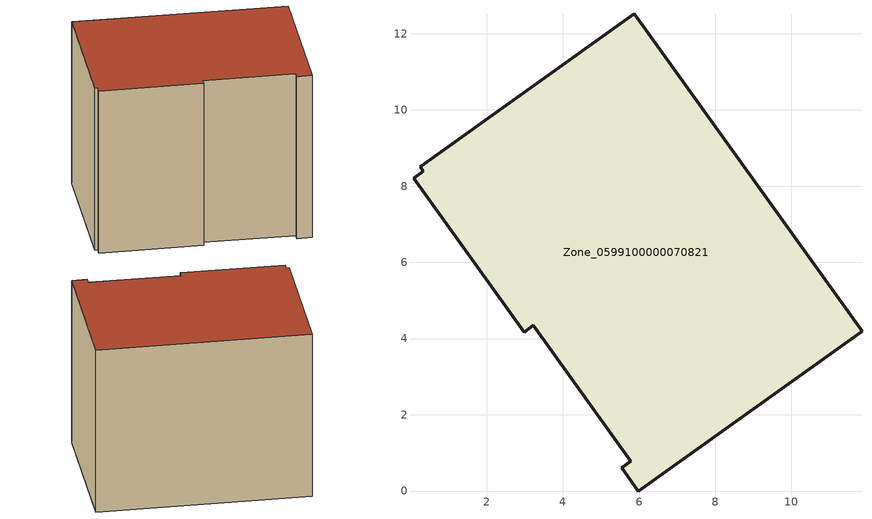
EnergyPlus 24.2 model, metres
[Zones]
Zone_0599100000070821
 floor ground (C_G): 5.78,0.78 3.23,4.35 2.99,4.17 0.08,8.21 0.34,8.38 0.26,8.51 5.87,12.52 11.85,4.2 5.98,0 5.54,0.61 z0
 wall outside (C_F): 5.98,0 11.85,4.2 5.87,12.52 0.26,8.51 0.34,8.38 0.08,8.21 2.99,4.17 3.23,4.35 5.78,0.78 5.54,0.61 5.98,0 z0:8.49
 roof outside (C_R): 2.99,4.17 3.23,4.35 5.78,0.78 5.54,0.61 5.98,0 11.85,4.2 5.87,12.52 0.26,8.51 0.34,8.38 0.08,8.21 z8.49
[BUILDING]
Pand.0599100000070821: North Axis=0; Terrain=City; Loads Convergence Tolerance Value=0.04; Temperature Convergence Tolerance Value=0.4; Solar Distribution=FullExterior; Maximum Number of Warmup Days=25; Minimum Number of Warmup Days=1
[Site:Location]
Rotterdam.The.Hague.AP_ZH_NLD Design_Conditions: Latitude=51.96; Longitude=4.45; Time Zone=1; Elevation=-4.5
[SITE:GROUNDTEMPERATURE:BUILDINGSURFACE]
18, 18, 18, 18, 18, 18, 18, 18, 18, 18, 18, 18
[MATERIAL] Thermal Absorptance=0.9; Solar Absorptance=0.7; Visible Absorptance=0.7
Name | Roughness | Thickness | Conductivity | Density | Specific Heat
G.TC.1992-2005 | MediumSmooth | 0.15 | 0.06 | 540 | 1210
F.TC.1992-2005 | Rough | 0.3 | 0.12 | 1920 | 840
R.TC.1992-2005 | MediumRough | 0.2 | 0.08 | 1500 | 1000
[CONSTRUCTION]
C_G: G.TC.1992-2005
C_F: F.TC.1992-2005
C_R: R.TC.1992-2005
[ZONE]
Zone_0599100000070821: Type=1; Multiplier=1; Ceiling Height=Autocalculate; Volume=Autocalculate; Floor Area=autocalculate; Part of Total Floor Area=Yes
[ZONEINFILTRATION:DESIGNFLOWRATE]
Infil_Zone_0599100000070821: Zone or ZoneList or Space or SpaceList=Zone_0599100000070821; Schedule=AlwaysOn; Design Flow Rate Calculation Method=Flow/Area; Flow Rate per Floor Area=0.0015; Constant Term Coefficient=1; Temperature Term Coefficient=0; Velocity Term Coefficient=0; Velocity Squared Term Coefficient=0
[HVACTEMPLATE:ZONE:IDEALLOADSAIRSYSTEM]
Zone_0599100000070821: Maximum Heating Supply Air Temperature=50; Minimum Cooling Supply Air Temperature=13; Maximum Heating Supply Air Humidity Ratio=0.0156; Minimum Cooling Supply Air Humidity Ratio=0.0077; Heating Limit=NoLimit; Cooling Limit=NoLimit; Dehumidification Control Type=ConstantSensibleHeatRatio; Cooling Sensible Heat Ratio=0.7; Dehumidification Setpoint=60; Humidification Control Type=None; Humidification Setpoint=30; Outdoor Air Method=None; Outdoor Air Flow Rate per Person=0.00944; Outdoor Air Flow Rate per Zone Floor Area=0; Outdoor Air Flow Rate per Zone=0; Demand Controlled Ventilation Type=None; Outdoor Air Economizer Type=NoEconomizer; Heat Recovery Type=None; Sensible Heat Recovery Effectiveness=0.7; Latent Heat Recovery Effectiveness=0.65
[ZONECONTROL:THERMOSTAT]
ThermostatControl_Zone_0599100000070821: Zone or ZoneList=Zone_0599100000070821; Control Type Schedule=DualSetpointControlType; Control 1=Thermostat_Zone_0599100000070821; Temperature Difference Between Cutout And Setpoint=0
[THERMOSTATSETPOINT:DUALSETPOINT]
Thermostat_Zone_0599100000070821: Heating Setpoint Temperature Schedule=HeatingSetpoint_Zone_0599100000070821; Cooling Setpoint Temperature Schedule=CoolingSetpoint_Zone_0599100000070821
[SCHEDULE:COMPACT]
HeatingSetpoint_Zone_0599100000070821: Through: 12/31, For: AllDays, Until: 24:00, 21
CoolingSetpoint_Zone_0599100000070821: Through: 12/31, For: AllDays, Until: 24:00, 24
DualSetpointControlType: Through: 12/31, For: AllDays, Until: 24:00, 4
AlwaysOn: Through: 12/31, For: AllDays, Until: 24:00, 1
